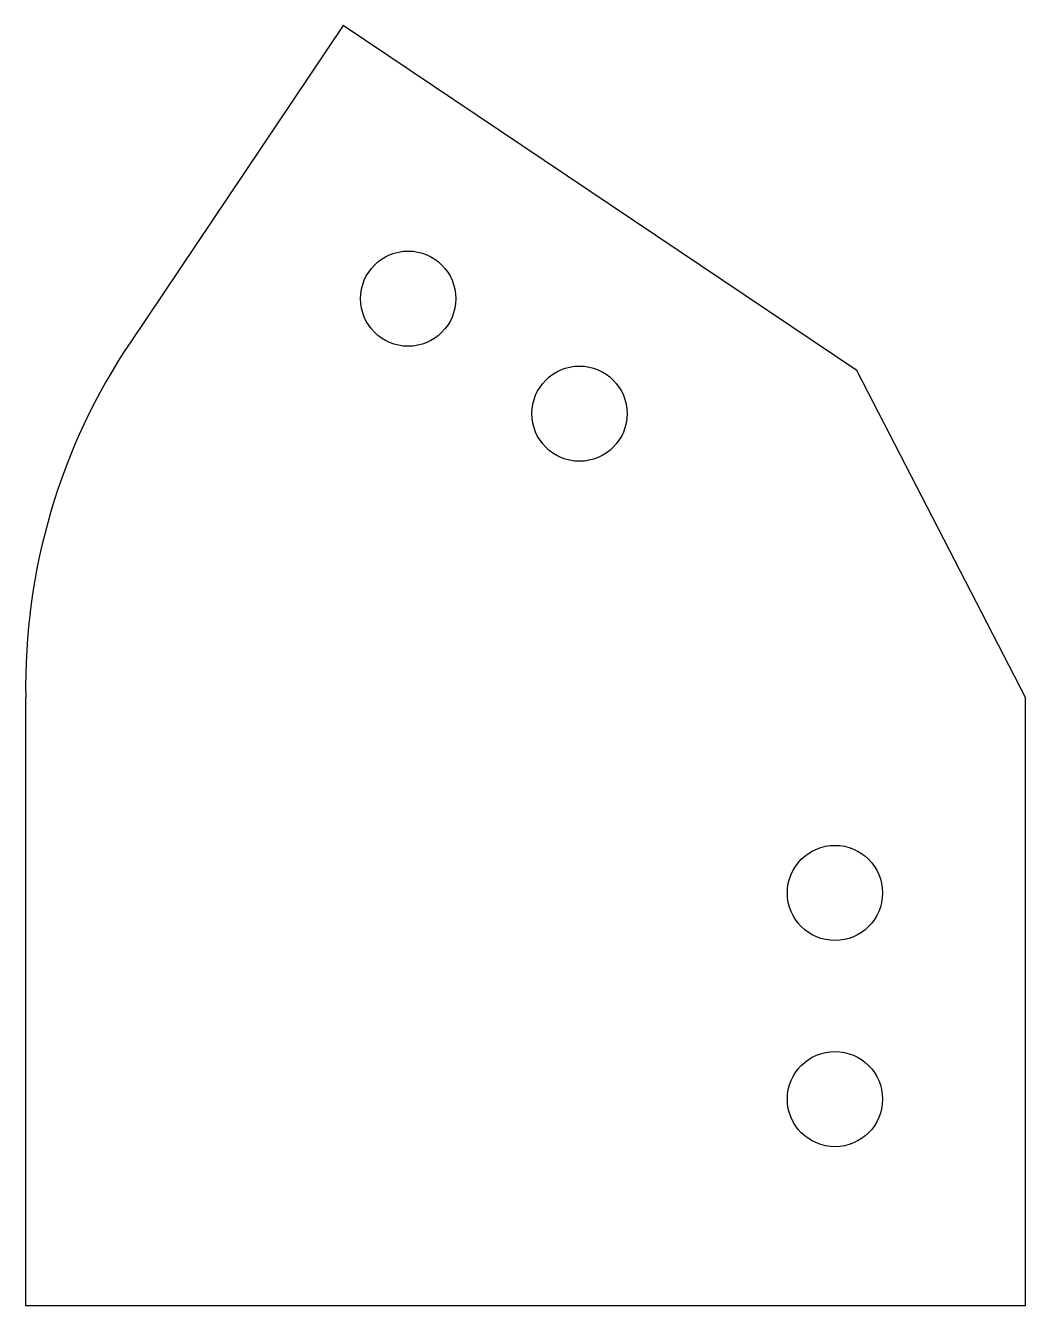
# Model space of a CAD drawing. Header units: millimetres. Extents: x 0 to 105, y 0 to 134.
import ezdxf

# ---------------------------------------------------------------- set-up
doc = ezdxf.new("R2010")
doc.units = ezdxf.units.MM
doc.layers.get('0').update_dxf_attribs({"linetype": 'CONTINUOUS'})

msp = doc.modelspace()

# ---------------------------------------------------------------- linework, layer by layer
msp.add_lwpolyline([(11.04, 101.24, 0.153467), (0.01, 63.85), (0, 63.85), (0, 0), (105, 0), (105, 63.85), (87.3, 98.21), (33.34, 134.45)], format="xyb", close=True)
for centre in [(40.18, 105.76), (58.17, 93.68), (85, 43.33), (85, 21.67)]:
    msp.add_circle(centre, 5)

doc.saveas('drawing.dxf')
